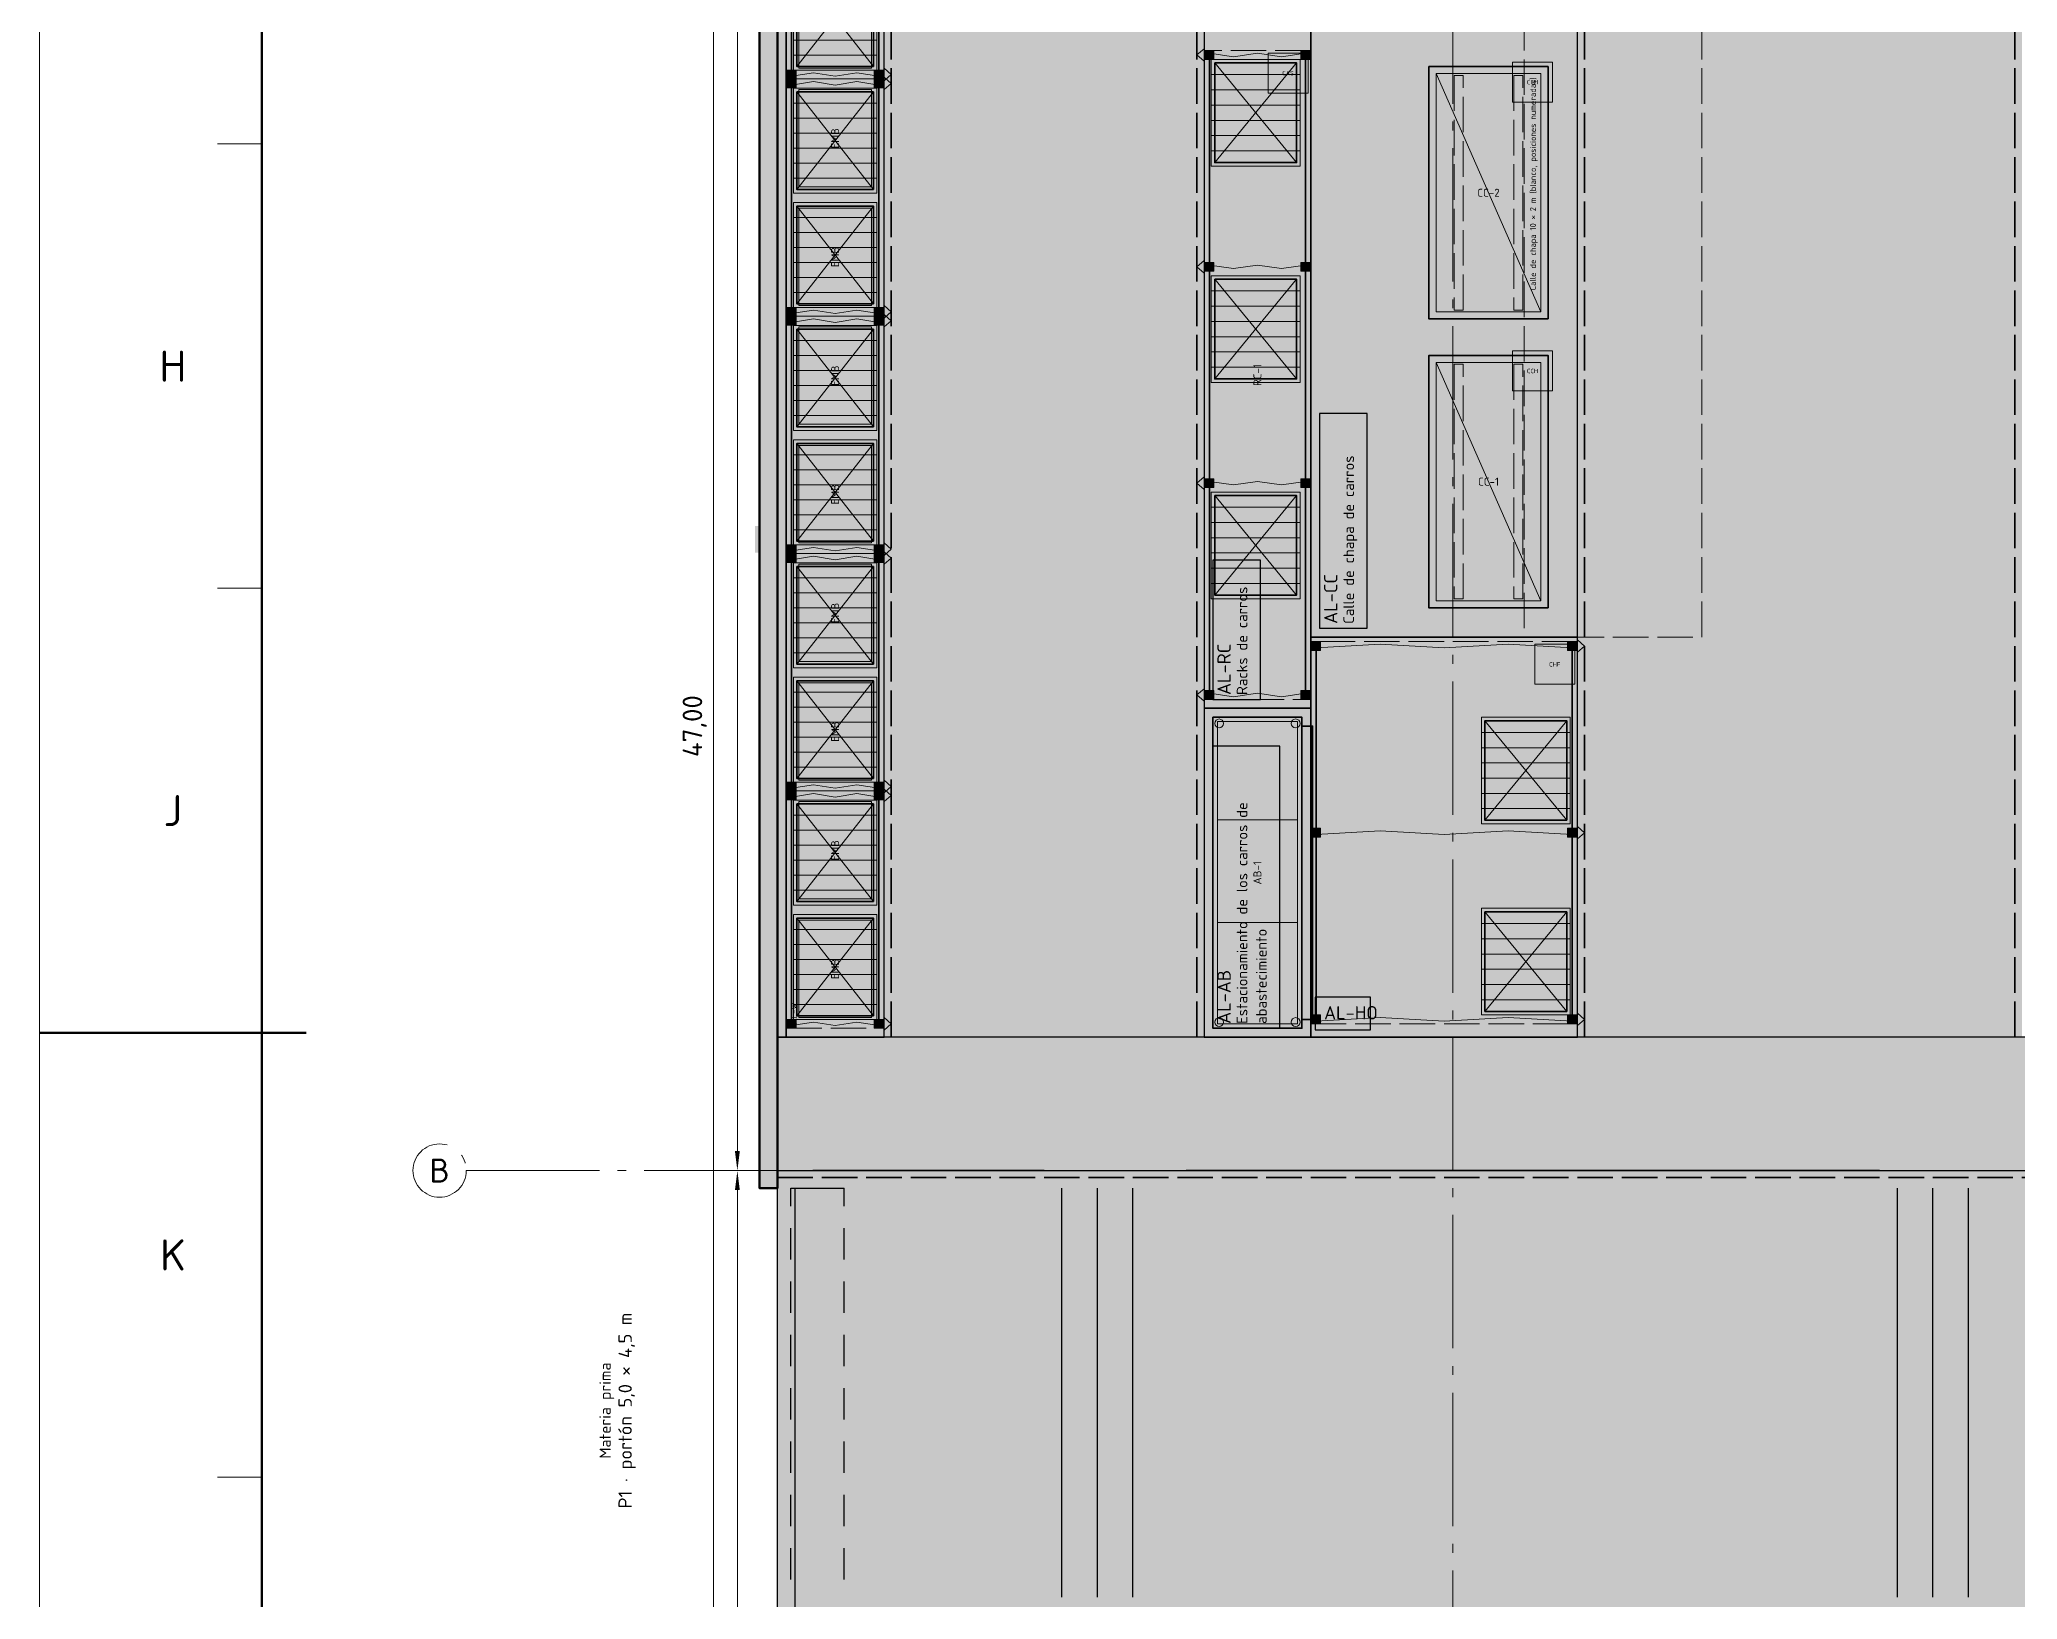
# Model space of a CAD drawing. Header units: millimetres. Extents: x 0 to 1189, y 0 to 841.
# Drawn here: x 0 to 222.5, y 356.8 to 532.2 of the extents above; entities that cross this region are included whole.
import ezdxf
from ezdxf.enums import TextEntityAlignment as Align

# ---------------------------------------------------------------- set-up
doc = ezdxf.new("R2010")
doc.units = ezdxf.units.MM
doc.linetypes.add('IRAM-E-TRAZOS', pattern=[5, 4, -1])
doc.linetypes.add('IRAM-F-TRAZO-PUNTO', pattern=[20, 15, -2, 1, -2])
for name, color, linetype, lineweight in [('06-TEXTO', 7, 'CONTINUOUS', 25), ('07-RECUADRO', 7, 'CONTINUOUS', 70), ('08-FINA', 5, 'CONTINUOUS', 18), ('A-ABERTURA', 7, 'CONTINUOUS', 25), ('A-COLUMNA', 7, 'CONTINUOUS', 50), ('A-COTA', 7, 'CONTINUOUS', 18), ('A-EJE', 1, 'IRAM-F-TRAZO-PUNTO', 18), ('A-EQUIPO-FINO', 8, 'CONTINUOUS', 13), ('A-EQUIPO-OCULTO', 8, 'IRAM-E-TRAZOS', 13), ('A-EQUIPO-RELLENO', 9, 'CONTINUOUS', 13), ('A-MURO', 7, 'CONTINUOUS', 50), ('A-RELLENO', 9, 'CONTINUOUS', 13), ('A-SECTOR', 1, 'CONTINUOUS', 25), ('A-SECTOR-TXT', 1, 'CONTINUOUS', 25), ('A-SEGURIDAD', 1, 'IRAM-E-TRAZOS', 18), ('A-TEXTO', 7, 'CONTINUOUS', 18)]:
    doc.layers.add(name, color=color, linetype=linetype, lineweight=lineweight)
for name, color, linetype, lineweight, true_color in [('A-DEFENSA', 2, 'CONTINUOUS', 35, 0xe6b400), ('A-EQUIPO', 30, 'CONTINUOUS', 35, 0xe67800), ('A-PASILLO', 2, 'IRAM-E-TRAZOS', 35, 0xd7a500), ('A-SENDA', 2, 'CONTINUOUS', 25, 0xd7a500)]:
    doc.layers.add(name, color=color, linetype=linetype, lineweight=lineweight, true_color=true_color)
doc.styles.add('ISO3098', font='isocpeur.ttf')
doc.dimstyles.new('FLAMA-IRAM', dxfattribs={"dimtxt": 3.5, "dimasz": 3.5, "dimexe": 2, "dimexo": 1.5, "dimgap": 1, "dimtad": 1, "dimdec": 1, "dimtxsty": 'ISO3098', "dimblk": 'IRAM_FLECHA', "dimblk1": 'IRAM_FLECHA', "dimblk2": 'IRAM_FLECHA', "dimcen": 2.5, "dimclrd": 3, "dimclre": 3, "dimclrt": 3, "dimazin": 3, "dimtfac": 1, "dimtmove": 0, "dimatfit": 3, "dimlwd": 18, "dimlwe": 18})

# ---------------------------------------------------------------- blocks, each defined once
blk = doc.blocks.new('IRAM_FLECHA')
blk.add_solid([(0, 0), (-1, 0.125), (-1, -0.125)])

msp = doc.modelspace()

# ---------------------------------------------------------------- hatches: boundary and pattern name
at = {"layer": 'A-ABERTURA', "true_color": 0x3c3c3c}
h = msp.add_hatch(color=7, dxfattribs=at)
h.dxf.hatch_style = 1
h.paths.add_polyline_path([(85, 403), (85, 405.5), (81, 405.5), (81, 403)])
at = {"layer": 'A-COLUMNA', "true_color": 0x000000}
h = msp.add_hatch(color=7, dxfattribs=at)
h.dxf.hatch_style = 1
h.paths.add_polyline_path([(80.5, 474.5), (83.5, 474.5), (83.5, 477.5), (80.5, 477.5)])
h = msp.add_hatch(color=7, dxfattribs=at)
h.dxf.hatch_style = 1
h.paths.add_polyline_path([(81, 403), (85, 403), (85, 407), (81, 407)])
h = msp.add_hatch(color=7, dxfattribs=at)
h.dxf.hatch_style = 1
h.paths.add_polyline_path([(157, 403), (161, 403), (161, 407), (157, 407)])
at = {"layer": 'A-EQUIPO-RELLENO', "true_color": 0xeedec0}
h = msp.add_hatch(color=7, dxfattribs=at)
h.dxf.hatch_style = 1
h.paths.add_polyline_path([(94.2, 528.8), (94.2, 540.6), (84.8, 540.6), (84.8, 528.8)])
at = {"layer": 'A-EQUIPO-RELLENO', "true_color": 0x969ba0}
h = msp.add_hatch(color=7, dxfattribs=at)
h.dxf.hatch_style = 1
h.paths.add_polyline_path([(131.1, 531), (131.1, 530), (132.1, 530), (132.1, 531)])
at = {"layer": 'A-EQUIPO-RELLENO', "true_color": 0xeedec0}
h = msp.add_hatch(color=7, dxfattribs=at)
h.dxf.hatch_style = 1
h.paths.add_polyline_path([(131.8, 530), (131.8, 518), (141.8, 518), (141.8, 530)])
at = {"layer": 'A-EQUIPO-RELLENO', "true_color": 0x969ba0}
h = msp.add_hatch(color=7, dxfattribs=at)
h.dxf.hatch_style = 1
h.paths.add_polyline_path([(141.9, 531), (141.9, 530), (142.9, 530), (142.9, 531)])
h = msp.add_hatch(color=7, dxfattribs=at)
h.dxf.hatch_style = 1
h.paths.add_polyline_path([(85.1, 527.8), (85.1, 528.8), (84.1, 528.8), (84.1, 527.8)])
h = msp.add_hatch(color=7, dxfattribs=at)
h.dxf.hatch_style = 1
h.paths.add_polyline_path([(85.1, 526.8), (85.1, 527.8), (84.1, 527.8), (84.1, 526.8)])
h = msp.add_hatch(color=7, dxfattribs=at)
h.dxf.hatch_style = 1
h.paths.add_polyline_path([(94.9, 527.8), (94.9, 528.8), (93.9, 528.8), (93.9, 527.8)])
h = msp.add_hatch(color=7, dxfattribs=at)
h.dxf.hatch_style = 1
h.paths.add_polyline_path([(94.9, 526.8), (94.9, 527.8), (93.9, 527.8), (93.9, 526.8)])
at = {"layer": 'A-EQUIPO-RELLENO', "true_color": 0xe8ecf2}
h = msp.add_hatch(color=7, dxfattribs=at)
h.dxf.hatch_style = 1
h.paths.add_polyline_path([(169.7, 500.8), (169.7, 529.2), (156.3, 529.2), (156.3, 500.8)])
at = {"layer": 'A-EQUIPO-RELLENO', "true_color": 0xeedec0}
h = msp.add_hatch(color=7, dxfattribs=at)
h.dxf.hatch_style = 1
h.paths.add_polyline_path([(94.2, 514.95), (94.2, 526.75), (84.8, 526.75), (84.8, 514.95)])
h = msp.add_hatch(color=7, dxfattribs=at)
h.dxf.hatch_style = 1
h.paths.add_polyline_path([(94.2, 502.1), (94.2, 513.9), (84.8, 513.9), (84.8, 502.1)])
at = {"layer": 'A-EQUIPO-RELLENO', "true_color": 0x969ba0}
h = msp.add_hatch(color=7, dxfattribs=at)
h.dxf.hatch_style = 1
h.paths.add_polyline_path([(131.1, 507.167), (131.1, 506.167), (132.1, 506.167), (132.1, 507.167)])
at = {"layer": 'A-EQUIPO-RELLENO', "true_color": 0xeedec0}
h = msp.add_hatch(color=7, dxfattribs=at)
h.dxf.hatch_style = 1
h.paths.add_polyline_path([(131.8, 505.667), (131.8, 493.667), (141.8, 493.667), (141.8, 505.667)])
at = {"layer": 'A-EQUIPO-RELLENO', "true_color": 0x969ba0}
h = msp.add_hatch(color=7, dxfattribs=at)
h.dxf.hatch_style = 1
h.paths.add_polyline_path([(141.9, 507.167), (141.9, 506.167), (142.9, 506.167), (142.9, 507.167)])
h = msp.add_hatch(color=7, dxfattribs=at)
h.dxf.hatch_style = 1
h.paths.add_polyline_path([(85.1, 501.1), (85.1, 502.1), (84.1, 502.1), (84.1, 501.1)])
h = msp.add_hatch(color=7, dxfattribs=at)
h.dxf.hatch_style = 1
h.paths.add_polyline_path([(85.1, 500.1), (85.1, 501.1), (84.1, 501.1), (84.1, 500.1)])
h = msp.add_hatch(color=7, dxfattribs=at)
h.dxf.hatch_style = 1
h.paths.add_polyline_path([(94.9, 501.1), (94.9, 502.1), (93.9, 502.1), (93.9, 501.1)])
h = msp.add_hatch(color=7, dxfattribs=at)
h.dxf.hatch_style = 1
h.paths.add_polyline_path([(94.9, 500.1), (94.9, 501.1), (93.9, 501.1), (93.9, 500.1)])
at = {"layer": 'A-EQUIPO-RELLENO', "true_color": 0xeedec0}
h = msp.add_hatch(color=7, dxfattribs=at)
h.dxf.hatch_style = 1
h.paths.add_polyline_path([(94.2, 488.25), (94.2, 500.05), (84.8, 500.05), (84.8, 488.25)])
at = {"layer": 'A-EQUIPO-RELLENO', "true_color": 0xe8ecf2}
h = msp.add_hatch(color=7, dxfattribs=at)
h.dxf.hatch_style = 1
h.paths.add_polyline_path([(169.7, 468.3), (169.7, 496.7), (156.3, 496.7), (156.3, 468.3)])
at = {"layer": 'A-EQUIPO-RELLENO', "true_color": 0xeedec0}
h = msp.add_hatch(color=7, dxfattribs=at)
h.dxf.hatch_style = 1
h.paths.add_polyline_path([(94.2, 475.4), (94.2, 487.2), (84.8, 487.2), (84.8, 475.4)])
at = {"layer": 'A-EQUIPO-RELLENO', "true_color": 0x969ba0}
h = msp.add_hatch(color=7, dxfattribs=at)
h.dxf.hatch_style = 1
h.paths.add_polyline_path([(131.1, 482.833), (131.1, 481.833), (132.1, 481.833), (132.1, 482.833)])
h = msp.add_hatch(color=7, dxfattribs=at)
h.dxf.hatch_style = 1
h.paths.add_polyline_path([(141.9, 482.833), (141.9, 481.833), (142.9, 481.833), (142.9, 482.833)])
at = {"layer": 'A-EQUIPO-RELLENO', "true_color": 0xeedec0}
h = msp.add_hatch(color=7, dxfattribs=at)
h.dxf.hatch_style = 1
h.paths.add_polyline_path([(131.8, 481.333), (131.8, 469.333), (141.8, 469.333), (141.8, 481.333)])
at = {"layer": 'A-EQUIPO-RELLENO', "true_color": 0x969ba0}
h = msp.add_hatch(color=7, dxfattribs=at)
h.dxf.hatch_style = 1
h.paths.add_polyline_path([(85.1, 474.4), (85.1, 475.4), (84.1, 475.4), (84.1, 474.4)])
h = msp.add_hatch(color=7, dxfattribs=at)
h.dxf.hatch_style = 1
h.paths.add_polyline_path([(85.1, 473.4), (85.1, 474.4), (84.1, 474.4), (84.1, 473.4)])
h = msp.add_hatch(color=7, dxfattribs=at)
h.dxf.hatch_style = 1
h.paths.add_polyline_path([(94.9, 474.4), (94.9, 475.4), (93.9, 475.4), (93.9, 474.4)])
h = msp.add_hatch(color=7, dxfattribs=at)
h.dxf.hatch_style = 1
h.paths.add_polyline_path([(94.9, 473.4), (94.9, 474.4), (93.9, 474.4), (93.9, 473.4)])
at = {"layer": 'A-EQUIPO-RELLENO', "true_color": 0xeedec0}
h = msp.add_hatch(color=7, dxfattribs=at)
h.dxf.hatch_style = 1
h.paths.add_polyline_path([(94.2, 461.55), (94.2, 473.35), (84.8, 473.35), (84.8, 461.55)])
at = {"layer": 'A-EQUIPO-RELLENO', "true_color": 0x969ba0}
h = msp.add_hatch(color=7, dxfattribs=at)
h.dxf.hatch_style = 1
h.paths.add_polyline_path([(144.1, 463.5), (144.1, 464.5), (143.1, 464.5), (143.1, 463.5)])
h = msp.add_hatch(color=7, dxfattribs=at)
h.dxf.hatch_style = 1
h.paths.add_polyline_path([(172.9, 463.5), (172.9, 464.5), (171.9, 464.5), (171.9, 463.5)])
at = {"layer": 'A-EQUIPO-RELLENO', "true_color": 0xeedec0}
h = msp.add_hatch(color=7, dxfattribs=at)
h.dxf.hatch_style = 1
h.paths.add_polyline_path([(94.2, 448.7), (94.2, 460.5), (84.8, 460.5), (84.8, 448.7)])
at = {"layer": 'A-EQUIPO-RELLENO', "true_color": 0x969ba0}
h = msp.add_hatch(color=7, dxfattribs=at)
h.dxf.hatch_style = 1
h.paths.add_polyline_path([(131.1, 459), (131.1, 458), (132.1, 458), (132.1, 459)])
h = msp.add_hatch(color=7, dxfattribs=at)
h.dxf.hatch_style = 1
h.paths.add_polyline_path([(141.9, 459), (141.9, 458), (142.9, 458), (142.9, 459)])
at = {"layer": 'A-EQUIPO-RELLENO', "true_color": 0xeeeeee}
h = msp.add_hatch(color=7, dxfattribs=at)
h.dxf.hatch_style = 1
h.paths.add_polyline_path([(132, 456), (132, 421), (142, 421), (142, 456)])
at = {"layer": 'A-EQUIPO-RELLENO', "true_color": 0xeedec0}
h = msp.add_hatch(color=7, dxfattribs=at)
h.dxf.hatch_style = 1
h.paths.add_polyline_path([(172.2, 444), (172.2, 456), (162.2, 456), (162.2, 444)])
at = {"layer": 'A-EQUIPO-RELLENO', "true_color": 0x969ba0}
h = msp.add_hatch(color=7, dxfattribs=at)
h.dxf.hatch_style = 1
h.paths.add_polyline_path([(85.1, 447.7), (85.1, 448.7), (84.1, 448.7), (84.1, 447.7)])
h = msp.add_hatch(color=7, dxfattribs=at)
h.dxf.hatch_style = 1
h.paths.add_polyline_path([(85.1, 446.7), (85.1, 447.7), (84.1, 447.7), (84.1, 446.7)])
h = msp.add_hatch(color=7, dxfattribs=at)
h.dxf.hatch_style = 1
h.paths.add_polyline_path([(94.9, 447.7), (94.9, 448.7), (93.9, 448.7), (93.9, 447.7)])
h = msp.add_hatch(color=7, dxfattribs=at)
h.dxf.hatch_style = 1
h.paths.add_polyline_path([(94.9, 446.7), (94.9, 447.7), (93.9, 447.7), (93.9, 446.7)])
at = {"layer": 'A-EQUIPO-RELLENO', "true_color": 0xeedec0}
h = msp.add_hatch(color=7, dxfattribs=at)
h.dxf.hatch_style = 1
h.paths.add_polyline_path([(94.2, 434.85), (94.2, 446.65), (84.8, 446.65), (84.8, 434.85)])
at = {"layer": 'A-EQUIPO-RELLENO', "true_color": 0x969ba0}
h = msp.add_hatch(color=7, dxfattribs=at)
h.dxf.hatch_style = 1
h.paths.add_polyline_path([(144.1, 442.5), (144.1, 443.5), (143.1, 443.5), (143.1, 442.5)])
h = msp.add_hatch(color=7, dxfattribs=at)
h.dxf.hatch_style = 1
h.paths.add_polyline_path([(172.9, 442.5), (172.9, 443.5), (171.9, 443.5), (171.9, 442.5)])
at = {"layer": 'A-EQUIPO-RELLENO', "true_color": 0xeedec0}
h = msp.add_hatch(color=7, dxfattribs=at)
h.dxf.hatch_style = 1
h.paths.add_polyline_path([(172.2, 422.5), (172.2, 434.5), (162.2, 434.5), (162.2, 422.5)])
h = msp.add_hatch(color=7, dxfattribs=at)
h.dxf.hatch_style = 1
h.paths.add_polyline_path([(94.2, 422), (94.2, 433.8), (84.8, 433.8), (84.8, 422)])
at = {"layer": 'A-EQUIPO-RELLENO', "true_color": 0x969ba0}
h = msp.add_hatch(color=7, dxfattribs=at)
h.dxf.hatch_style = 1
h.paths.add_polyline_path([(85.1, 421), (85.1, 422), (84.1, 422), (84.1, 421)])
h = msp.add_hatch(color=7, dxfattribs=at)
h.dxf.hatch_style = 1
h.paths.add_polyline_path([(94.9, 421), (94.9, 422), (93.9, 422), (93.9, 421)])
h = msp.add_hatch(color=7, dxfattribs=at)
h.dxf.hatch_style = 1
h.paths.add_polyline_path([(144.1, 421.5), (144.1, 422.5), (143.1, 422.5), (143.1, 421.5)])
h = msp.add_hatch(color=7, dxfattribs=at)
h.dxf.hatch_style = 1
h.paths.add_polyline_path([(172.9, 421.5), (172.9, 422.5), (171.9, 422.5), (171.9, 421.5)])
at = {"layer": 'A-MURO', "true_color": 0x464646}
h = msp.add_hatch(color=7, dxfattribs=at)
h.dxf.hatch_style = 1
h.paths.add_polyline_path([(113, 692), (113, 690), (83, 690), (83, 403), (81, 403), (81, 692)])
at = {"layer": 'A-RELLENO', "true_color": 0xcde1f5}
h = msp.add_hatch(color=7, dxfattribs=at)
h.dxf.hatch_style = 1
h.paths.add_polyline_path([(83, 420), (84, 420), (84, 690), (83, 690)])
h = msp.add_hatch(color=7, dxfattribs=at)
h.dxf.hatch_style = 1
h.paths.add_polyline_path([(84, 420), (95, 420), (95, 690), (84, 690)])
at = {"layer": 'A-RELLENO', "true_color": 0xe2e2e2}
h = msp.add_hatch(color=7, dxfattribs=at)
h.dxf.hatch_style = 1
h.paths.add_polyline_path([(95, 420), (131, 420), (131, 690), (95, 690)])
h = msp.add_hatch(color=7, dxfattribs=at)
h.dxf.hatch_style = 1
h.paths.add_polyline_path([(173, 420), (223, 420), (223, 690), (173, 690)])
at = {"layer": 'A-RELLENO', "true_color": 0xcde1f5}
h = msp.add_hatch(color=7, dxfattribs=at)
h.dxf.hatch_style = 1
h.paths.add_polyline_path([(131, 457), (143, 457), (143, 581.5), (131, 581.5)])
h = msp.add_hatch(color=7, dxfattribs=at)
h.dxf.hatch_style = 1
h.paths.add_polyline_path([(143, 465), (173, 465), (173, 563), (143, 563)])
at = {"layer": 'A-RELLENO', "true_color": 0xf6b575}
h = msp.add_hatch(color=7, dxfattribs=at)
h.dxf.hatch_style = 1
h.paths.add_polyline_path([(85.4, 529), (93.6, 529), (93.6, 539.95), (85.4, 539.95)])
at = {"layer": 'A-RELLENO', "true_color": 0x91c5c1}
h = msp.add_hatch(color=7, dxfattribs=at)
h.dxf.hatch_style = 1
h.paths.add_polyline_path([(138.2, 526.2), (142.7, 526.2), (142.7, 530.7), (138.2, 530.7)])
at = {"layer": 'A-RELLENO', "true_color": 0xc7bfbc}
h = msp.add_hatch(color=7, dxfattribs=at)
h.dxf.hatch_style = 1
h.paths.add_polyline_path([(165.7, 525.2), (170.2, 525.2), (170.2, 529.7), (165.7, 529.7)])
at = {"layer": 'A-RELLENO', "true_color": 0xf6b575}
h = msp.add_hatch(color=7, dxfattribs=at)
h.dxf.hatch_style = 1
h.paths.add_polyline_path([(85.4, 515.65), (93.6, 515.65), (93.6, 526.6), (85.4, 526.6)])
h = msp.add_hatch(color=7, dxfattribs=at)
h.dxf.hatch_style = 1
h.paths.add_polyline_path([(85.4, 502.3), (93.6, 502.3), (93.6, 513.25), (85.4, 513.25)])
h = msp.add_hatch(color=7, dxfattribs=at)
h.dxf.hatch_style = 1
h.paths.add_polyline_path([(85.4, 488.95), (93.6, 488.95), (93.6, 499.9), (85.4, 499.9)])
at = {"layer": 'A-RELLENO', "true_color": 0xc7bfbc}
h = msp.add_hatch(color=7, dxfattribs=at)
h.dxf.hatch_style = 1
h.paths.add_polyline_path([(165.7, 492.7), (170.2, 492.7), (170.2, 497.2), (165.7, 497.2)])
at = {"layer": 'A-RELLENO', "true_color": 0xf6b575}
h = msp.add_hatch(color=7, dxfattribs=at)
h.dxf.hatch_style = 1
h.paths.add_polyline_path([(85.4, 475.6), (93.6, 475.6), (93.6, 486.55), (85.4, 486.55)])
h = msp.add_hatch(color=7, dxfattribs=at)
h.dxf.hatch_style = 1
h.paths.add_polyline_path([(85.4, 462.25), (93.6, 462.25), (93.6, 473.2), (85.4, 473.2)])
at = {"layer": 'A-RELLENO', "true_color": 0xcde1f5}
h = msp.add_hatch(color=7, dxfattribs=at)
h.dxf.hatch_style = 1
h.paths.add_polyline_path([(143, 420), (173, 420), (173, 465), (143, 465)])
at = {"layer": 'A-RELLENO', "true_color": 0xaf907f}
h = msp.add_hatch(color=7, dxfattribs=at)
h.dxf.hatch_style = 1
h.paths.add_polyline_path([(168.2, 459.7), (172.7, 459.7), (172.7, 464.2), (168.2, 464.2)])
at = {"layer": 'A-RELLENO', "true_color": 0xf6b575}
h = msp.add_hatch(color=7, dxfattribs=at)
h.dxf.hatch_style = 1
h.paths.add_polyline_path([(85.4, 448.9), (93.6, 448.9), (93.6, 459.85), (85.4, 459.85)])
at = {"layer": 'A-RELLENO', "true_color": 0xcde1f5}
h = msp.add_hatch(color=7, dxfattribs=at)
h.dxf.hatch_style = 1
h.paths.add_polyline_path([(131, 420), (143, 420), (143, 457), (131, 457)])
at = {"layer": 'A-RELLENO', "true_color": 0xf6b575}
h = msp.add_hatch(color=7, dxfattribs=at)
h.dxf.hatch_style = 1
h.paths.add_polyline_path([(85.4, 435.55), (93.6, 435.55), (93.6, 446.5), (85.4, 446.5)])
h = msp.add_hatch(color=7, dxfattribs=at)
h.dxf.hatch_style = 1
h.paths.add_polyline_path([(85.4, 422.2), (93.6, 422.2), (93.6, 433.15), (85.4, 433.15)])
at = {"layer": 'A-RELLENO', "true_color": 0xfff4b4}
h = msp.add_hatch(color=7, dxfattribs=at)
h.dxf.hatch_style = 1
h.paths.add_polyline_path([(83, 405), (843, 405), (843, 420), (83, 420)])
at = {"layer": 'A-RELLENO', "true_color": 0xe2e2e2}
h = msp.add_hatch(color=7, dxfattribs=at)
h.dxf.hatch_style = 1
h.paths.add_polyline_path([(83, 355), (843, 355), (843, 405), (83, 405)])
at = {"layer": 'A-SECTOR-TXT', "true_color": 0xffffff}
h = msp.add_hatch(color=7, dxfattribs=at)
h.dxf.hatch_style = 1
h.paths.add_polyline_path([(149.35, 466), (149.35, 490.18), (144, 490.18), (144, 466)])
h = msp.add_hatch(color=7, dxfattribs=at)
h.dxf.hatch_style = 1
h.paths.add_polyline_path([(137.35, 458), (137.35, 473.675), (132, 473.675), (132, 458)])
h = msp.add_hatch(color=7, dxfattribs=at)
h.dxf.hatch_style = 1
h.paths.add_polyline_path([(139.525, 421), (139.525, 452.74), (132, 452.74), (132, 421)])
h = msp.add_hatch(color=7, dxfattribs=at)
h.dxf.hatch_style = 1
h.paths.add_polyline_path([(143.5, 420.825), (149.725, 420.825), (149.725, 424.5), (143.5, 424.5)])

# ---------------------------------------------------------------- linework, layer by layer
at = {"layer": '07-RECUADRO'}
msp.add_line((0, 420.5), (30, 420.5), dxfattribs=at)
msp.add_lwpolyline([(25, 10), (1179, 10), (1179, 831), (25, 831)], close=True, dxfattribs=at)
at = {"layer": '08-FINA'}
for p, q in [((25, 520.5), (20, 520.5)), ((25, 470.5), (20, 470.5)), ((25, 370.5), (20, 370.5))]:
    msp.add_line(p, q, dxfattribs=at)
msp.add_lwpolyline([(0, 0), (1189, 0), (1189, 841), (0, 841)], close=True, dxfattribs=at)
at = {"layer": 'A-ABERTURA'}
for p, q in [((83, 353), (83, 403)), ((84.5, 401), (84.5, 403)), ((84.5, 403), (90.5, 403)), ((85, 353), (85, 403)), ((90.5, 401), (90.5, 403)), ((84.5, 395), (84.5, 398.5)), ((90.5, 395), (90.5, 398.5)), ((84.5, 389), (84.5, 392.5)), ((90.5, 389), (90.5, 392.5)), ((84.5, 383), (84.5, 386.5)), ((90.5, 383), (90.5, 386.5)), ((84.5, 377), (84.5, 380.5)), ((90.5, 377), (90.5, 380.5)), ((84.5, 371), (84.5, 374.5)), ((90.5, 371), (90.5, 374.5)), ((84.5, 365), (84.5, 368.5)), ((90.5, 365), (90.5, 368.5)), ((84.5, 359), (84.5, 362.5)), ((90.5, 359), (90.5, 362.5))]:
    msp.add_line(p, q, dxfattribs=at)
at = {"layer": 'A-DEFENSA'}
for p, q in [((87, 405), (113, 405)), ((129, 405), (207, 405))]:
    msp.add_line(p, q, dxfattribs=at)
at = {"layer": 'A-EJE'}
for p, q in [((83, 185), (83, 696)), ((159, 185), (159, 696)), ((48, 405), (878, 405))]:
    msp.add_line(p, q, dxfattribs=at)
msp.add_circle((45, 405), 3, dxfattribs=at)
at = {"layer": 'A-EQUIPO'}
for p, q in [((84.6, 527.8), (84.6, 554.5)), ((94.4, 527.8), (94.4, 554.5)), ((131.6, 531), (131.6, 458)), ((142.4, 531), (142.4, 458)), ((84.6, 501.1), (84.6, 527.8)), ((94.4, 501.1), (94.4, 527.8)), ((84.6, 474.4), (84.6, 501.1)), ((94.4, 474.4), (94.4, 501.1)), ((84.6, 447.7), (84.6, 474.4)), ((94.4, 447.7), (94.4, 474.4)), ((143.6, 421.5), (143.6, 464.5)), ((172.4, 421.5), (172.4, 464.5)), ((84.6, 421), (84.6, 447.7)), ((94.4, 421), (94.4, 447.7))]:
    msp.add_line(p, q, dxfattribs=at)
for points in [[(93.8, 529.2), (93.8, 540.2), (85.2, 540.2), (85.2, 529.2)], [(132.2, 529.6), (132.2, 518.4), (141.4, 518.4), (141.4, 529.6)], [(169.7, 500.8), (169.7, 529.2), (156.3, 529.2), (156.3, 500.8)], [(93.8, 515.35), (93.8, 526.35), (85.2, 526.35), (85.2, 515.35)], [(93.8, 502.5), (93.8, 513.5), (85.2, 513.5), (85.2, 502.5)], [(132.2, 505.267), (132.2, 494.067), (141.4, 494.067), (141.4, 505.267)], [(93.8, 488.65), (93.8, 499.65), (85.2, 499.65), (85.2, 488.65)], [(169.7, 468.3), (169.7, 496.7), (156.3, 496.7), (156.3, 468.3)], [(93.8, 475.8), (93.8, 486.8), (85.2, 486.8), (85.2, 475.8)], [(132.2, 480.933), (132.2, 469.733), (141.4, 469.733), (141.4, 480.933)], [(93.8, 461.95), (93.8, 472.95), (85.2, 472.95), (85.2, 461.95)], [(93.8, 449.1), (93.8, 460.1), (85.2, 460.1), (85.2, 449.1)], [(132, 456), (132, 421), (142, 421), (142, 456)], [(171.8, 444.4), (171.8, 455.6), (162.6, 455.6), (162.6, 444.4)], [(93.8, 435.25), (93.8, 446.25), (85.2, 446.25), (85.2, 435.25)], [(171.8, 422.9), (171.8, 434.1), (162.6, 434.1), (162.6, 422.9)], [(93.8, 422.4), (93.8, 433.4), (85.2, 433.4), (85.2, 422.4)]]:
    msp.add_lwpolyline(points, close=True, dxfattribs=at)
msp.add_lwpolyline([(142, 455), (143.2, 455), (143.2, 422), (142, 422)], dxfattribs=at)
at = {"layer": 'A-EQUIPO-FINO'}
for p, q in [((93.8, 529.2), (85.2, 540.2)), ((85.2, 529.2), (93.8, 540.2)), ((94.2, 532.171), (84.8, 532.171)), ((94.2, 530.486), (84.8, 530.486)), ((132.2, 529.6), (141.4, 518.4)), ((141.4, 529.6), (132.2, 518.4)), ((131.8, 528.286), (141.8, 528.286)), ((168.9, 501.6), (157.1, 528.4)), ((93.8, 515.35), (85.2, 526.35)), ((85.2, 515.35), (93.8, 526.35)), ((131.8, 526.571), (141.8, 526.571)), ((94.2, 525.064), (84.8, 525.064)), ((94.2, 523.379), (84.8, 523.379)), ((131.8, 524.857), (141.8, 524.857)), ((131.8, 523.143), (141.8, 523.143)), ((94.2, 521.693), (84.8, 521.693)), ((131.8, 521.429), (141.8, 521.429)), ((94.2, 520.007), (84.8, 520.007)), ((131.8, 519.714), (141.8, 519.714)), ((94.2, 518.321), (84.8, 518.321)), ((94.2, 516.636), (84.8, 516.636)), ((94.2, 512.214), (84.8, 512.214)), ((93.8, 502.5), (85.2, 513.5)), ((85.2, 502.5), (93.8, 513.5)), ((94.2, 510.529), (84.8, 510.529)), ((94.2, 508.843), (84.8, 508.843)), ((94.2, 507.157), (84.8, 507.157)), ((94.2, 505.471), (84.8, 505.471)), ((132.2, 505.267), (141.4, 494.067)), ((141.4, 505.267), (132.2, 494.067)), ((94.2, 503.786), (84.8, 503.786)), ((131.8, 503.952), (141.8, 503.952)), ((131.8, 502.238), (141.8, 502.238)), ((93.8, 488.65), (85.2, 499.65)), ((85.2, 488.65), (93.8, 499.65)), ((131.8, 500.524), (141.8, 500.524)), ((131.8, 498.81), (141.8, 498.81)), ((94.2, 498.364), (84.8, 498.364)), ((94.2, 496.679), (84.8, 496.679)), ((131.8, 497.095), (141.8, 497.095)), ((94.2, 494.993), (84.8, 494.993)), ((131.8, 495.381), (141.8, 495.381)), ((168.9, 469.1), (157.1, 495.9)), ((94.2, 493.307), (84.8, 493.307)), ((94.2, 491.621), (84.8, 491.621)), ((94.2, 489.936), (84.8, 489.936)), ((94.2, 485.514), (84.8, 485.514)), ((93.8, 475.8), (85.2, 486.8)), ((85.2, 475.8), (93.8, 486.8)), ((94.2, 483.829), (84.8, 483.829)), ((94.2, 482.143), (84.8, 482.143)), ((132.2, 480.933), (141.4, 469.733)), ((141.4, 480.933), (132.2, 469.733)), ((94.2, 480.457), (84.8, 480.457)), ((94.2, 478.771), (84.8, 478.771)), ((131.8, 479.619), (141.8, 479.619)), ((94.2, 477.086), (84.8, 477.086)), ((131.8, 477.905), (141.8, 477.905)), ((131.8, 476.19), (141.8, 476.19)), ((131.8, 474.476), (141.8, 474.476)), ((93.8, 461.95), (85.2, 472.95)), ((85.2, 461.95), (93.8, 472.95)), ((131.8, 472.762), (141.8, 472.762)), ((94.2, 471.664), (84.8, 471.664)), ((94.2, 469.979), (84.8, 469.979)), ((131.8, 471.048), (141.8, 471.048)), ((94.2, 468.293), (84.8, 468.293)), ((94.2, 466.607), (84.8, 466.607)), ((94.2, 464.921), (84.8, 464.921)), ((94.2, 463.236), (84.8, 463.236)), ((94.2, 458.814), (84.8, 458.814)), ((93.8, 449.1), (85.2, 460.1)), ((85.2, 449.1), (93.8, 460.1)), ((94.2, 457.129), (84.8, 457.129)), ((94.2, 455.443), (84.8, 455.443)), ((172.2, 454.286), (162.2, 454.286)), ((171.8, 444.4), (162.6, 455.6)), ((162.6, 444.4), (171.8, 455.6)), ((94.2, 453.757), (84.8, 453.757)), ((94.2, 452.071), (84.8, 452.071)), ((172.2, 452.571), (162.2, 452.571)), ((94.2, 450.386), (84.8, 450.386)), ((172.2, 450.857), (162.2, 450.857)), ((172.2, 449.143), (162.2, 449.143)), ((172.2, 447.429), (162.2, 447.429)), ((93.8, 435.25), (85.2, 446.25)), ((85.2, 435.25), (93.8, 446.25)), ((172.2, 445.714), (162.2, 445.714)), ((94.2, 444.964), (84.8, 444.964)), ((94.2, 443.279), (84.8, 443.279)), ((132.5, 444.45), (141.5, 444.45)), ((94.2, 441.593), (84.8, 441.593)), ((94.2, 439.907), (84.8, 439.907)), ((94.2, 438.221), (84.8, 438.221)), ((94.2, 436.536), (84.8, 436.536)), ((171.8, 422.9), (162.6, 434.1)), ((162.6, 422.9), (171.8, 434.1)), ((94.2, 432.114), (84.8, 432.114)), ((93.8, 422.4), (85.2, 433.4)), ((85.2, 422.4), (93.8, 433.4)), ((132.5, 432.9), (141.5, 432.9)), ((172.2, 432.786), (162.2, 432.786)), ((94.2, 430.429), (84.8, 430.429)), ((172.2, 431.071), (162.2, 431.071)), ((94.2, 428.743), (84.8, 428.743)), ((172.2, 429.357), (162.2, 429.357)), ((172.2, 427.643), (162.2, 427.643)), ((94.2, 427.057), (84.8, 427.057)), ((94.2, 425.371), (84.8, 425.371)), ((172.2, 425.929), (162.2, 425.929)), ((94.2, 423.686), (84.8, 423.686)), ((172.2, 424.214), (162.2, 424.214))]:
    msp.add_line(p, q, dxfattribs=at)
for points in [[(94.2, 528.8), (94.2, 540.6), (84.8, 540.6), (84.8, 528.8)], [(85.4, 529), (93.6, 529), (93.6, 539.95), (85.4, 539.95)], [(131.1, 531), (131.1, 530), (132.1, 530), (132.1, 531)], [(131.8, 530), (131.8, 518), (141.8, 518), (141.8, 530)], [(138.2, 526.2), (142.7, 526.2), (142.7, 530.7), (138.2, 530.7)], [(141.9, 531), (141.9, 530), (142.9, 530), (142.9, 531)], [(165.7, 525.2), (170.2, 525.2), (170.2, 529.7), (165.7, 529.7)], [(85.1, 527.8), (85.1, 528.8), (84.1, 528.8), (84.1, 527.8)], [(85.1, 526.8), (85.1, 527.8), (84.1, 527.8), (84.1, 526.8)], [(94.9, 527.8), (94.9, 528.8), (93.9, 528.8), (93.9, 527.8)], [(94.9, 526.8), (94.9, 527.8), (93.9, 527.8), (93.9, 526.8)], [(168.9, 501.6), (168.9, 528.4), (157.1, 528.4), (157.1, 501.6)], [(94.2, 514.95), (94.2, 526.75), (84.8, 526.75), (84.8, 514.95)], [(85.4, 515.65), (93.6, 515.65), (93.6, 526.6), (85.4, 526.6)], [(94.2, 502.1), (94.2, 513.9), (84.8, 513.9), (84.8, 502.1)], [(85.4, 502.3), (93.6, 502.3), (93.6, 513.25), (85.4, 513.25)], [(131.1, 507.167), (131.1, 506.167), (132.1, 506.167), (132.1, 507.167)], [(131.8, 505.667), (131.8, 493.667), (141.8, 493.667), (141.8, 505.667)], [(141.9, 507.167), (141.9, 506.167), (142.9, 506.167), (142.9, 507.167)], [(85.1, 501.1), (85.1, 502.1), (84.1, 502.1), (84.1, 501.1)], [(85.1, 500.1), (85.1, 501.1), (84.1, 501.1), (84.1, 500.1)], [(94.9, 501.1), (94.9, 502.1), (93.9, 502.1), (93.9, 501.1)], [(94.9, 500.1), (94.9, 501.1), (93.9, 501.1), (93.9, 500.1)], [(94.2, 488.25), (94.2, 500.05), (84.8, 500.05), (84.8, 488.25)], [(85.4, 488.95), (93.6, 488.95), (93.6, 499.9), (85.4, 499.9)], [(165.7, 492.7), (170.2, 492.7), (170.2, 497.2), (165.7, 497.2)], [(168.9, 469.1), (168.9, 495.9), (157.1, 495.9), (157.1, 469.1)], [(94.2, 475.4), (94.2, 487.2), (84.8, 487.2), (84.8, 475.4)], [(85.4, 475.6), (93.6, 475.6), (93.6, 486.55), (85.4, 486.55)], [(131.1, 482.833), (131.1, 481.833), (132.1, 481.833), (132.1, 482.833)], [(141.9, 482.833), (141.9, 481.833), (142.9, 481.833), (142.9, 482.833)], [(131.8, 481.333), (131.8, 469.333), (141.8, 469.333), (141.8, 481.333)], [(85.1, 474.4), (85.1, 475.4), (84.1, 475.4), (84.1, 474.4)], [(85.1, 473.4), (85.1, 474.4), (84.1, 474.4), (84.1, 473.4)], [(94.9, 474.4), (94.9, 475.4), (93.9, 475.4), (93.9, 474.4)], [(94.9, 473.4), (94.9, 474.4), (93.9, 474.4), (93.9, 473.4)], [(94.2, 461.55), (94.2, 473.35), (84.8, 473.35), (84.8, 461.55)], [(85.4, 462.25), (93.6, 462.25), (93.6, 473.2), (85.4, 473.2)], [(144.1, 463.5), (144.1, 464.5), (143.1, 464.5), (143.1, 463.5)], [(168.2, 459.7), (172.7, 459.7), (172.7, 464.2), (168.2, 464.2)], [(172.9, 463.5), (172.9, 464.5), (171.9, 464.5), (171.9, 463.5)], [(94.2, 448.7), (94.2, 460.5), (84.8, 460.5), (84.8, 448.7)], [(85.4, 448.9), (93.6, 448.9), (93.6, 459.85), (85.4, 459.85)], [(131.1, 459), (131.1, 458), (132.1, 458), (132.1, 459)], [(141.9, 459), (141.9, 458), (142.9, 458), (142.9, 459)], [(132.5, 455.5), (132.5, 421.5), (141.5, 421.5), (141.5, 455.5)], [(172.2, 444), (172.2, 456), (162.2, 456), (162.2, 444)], [(85.1, 447.7), (85.1, 448.7), (84.1, 448.7), (84.1, 447.7)], [(85.1, 446.7), (85.1, 447.7), (84.1, 447.7), (84.1, 446.7)], [(94.9, 447.7), (94.9, 448.7), (93.9, 448.7), (93.9, 447.7)], [(94.9, 446.7), (94.9, 447.7), (93.9, 447.7), (93.9, 446.7)], [(94.2, 434.85), (94.2, 446.65), (84.8, 446.65), (84.8, 434.85)], [(85.4, 435.55), (93.6, 435.55), (93.6, 446.5), (85.4, 446.5)], [(144.1, 442.5), (144.1, 443.5), (143.1, 443.5), (143.1, 442.5)], [(172.9, 442.5), (172.9, 443.5), (171.9, 443.5), (171.9, 442.5)], [(172.2, 422.5), (172.2, 434.5), (162.2, 434.5), (162.2, 422.5)], [(94.2, 422), (94.2, 433.8), (84.8, 433.8), (84.8, 422)], [(85.4, 422.2), (93.6, 422.2), (93.6, 433.15), (85.4, 433.15)], [(85.1, 421), (85.1, 422), (84.1, 422), (84.1, 421)], [(94.9, 421), (94.9, 422), (93.9, 422), (93.9, 421)], [(144.1, 421.5), (144.1, 422.5), (143.1, 422.5), (143.1, 421.5)], [(172.9, 421.5), (172.9, 422.5), (171.9, 422.5), (171.9, 421.5)]]:
    msp.add_lwpolyline(points, close=True, dxfattribs=at)
for points in [[(131.6, 530.7), (134.3, 530.3), (137, 530.7), (139.7, 530.3), (142.4, 530.7)], [(94.4, 528.1), (91.95, 528.5), (89.5, 528.1), (87.05, 528.5), (84.6, 528.1)], [(94.4, 527.1), (91.95, 527.5), (89.5, 527.1), (87.05, 527.5), (84.6, 527.1)], [(131.6, 506.867), (134.3, 506.467), (137, 506.867), (139.7, 506.467), (142.4, 506.867)], [(94.4, 501.4), (91.95, 501.8), (89.5, 501.4), (87.05, 501.8), (84.6, 501.4)], [(94.4, 500.4), (91.95, 500.8), (89.5, 500.4), (87.05, 500.8), (84.6, 500.4)], [(131.6, 482.533), (134.3, 482.133), (137, 482.533), (139.7, 482.133), (142.4, 482.533)], [(94.4, 474.7), (91.95, 475.1), (89.5, 474.7), (87.05, 475.1), (84.6, 474.7)], [(94.4, 473.7), (91.95, 474.1), (89.5, 473.7), (87.05, 474.1), (84.6, 473.7)], [(172.4, 463.8), (165.2, 464.2), (158, 463.8), (150.8, 464.2), (143.6, 463.8)], [(131.6, 458.7), (134.3, 458.3), (137, 458.7), (139.7, 458.3), (142.4, 458.7)], [(94.4, 448), (91.95, 448.4), (89.5, 448), (87.05, 448.4), (84.6, 448)], [(94.4, 447), (91.95, 447.4), (89.5, 447), (87.05, 447.4), (84.6, 447)], [(172.4, 442.8), (165.2, 443.2), (158, 442.8), (150.8, 443.2), (143.6, 442.8)], [(94.4, 421.3), (91.95, 421.7), (89.5, 421.3), (87.05, 421.7), (84.6, 421.3)], [(172.4, 421.8), (165.2, 422.2), (158, 421.8), (150.8, 422.2), (143.6, 421.8)]]:
    msp.add_lwpolyline(points, dxfattribs=at)
for centre in [(132.7, 455.3), (141.3, 455.3), (132.7, 421.7), (141.3, 421.7)]:
    msp.add_circle(centre, 0.5, dxfattribs=at)
at = {"layer": 'A-EQUIPO-OCULTO'}
for points in [[(167, 465), (187, 465), (187, 565), (167, 565)], [(95, 527.8), (95, 554.5), (84, 554.5), (84, 527.8)], [(131, 531), (131, 458), (143, 458), (143, 531)], [(95, 501.1), (95, 527.8), (84, 527.8), (84, 501.1)], [(160.15, 501.8), (160.15, 528.2), (159.15, 528.2), (159.15, 501.8)], [(166.85, 501.8), (166.85, 528.2), (165.85, 528.2), (165.85, 501.8)], [(95, 474.4), (95, 501.1), (84, 501.1), (84, 474.4)], [(160.15, 469.3), (160.15, 495.7), (159.15, 495.7), (159.15, 469.3)], [(166.85, 469.3), (166.85, 495.7), (165.85, 495.7), (165.85, 469.3)], [(95, 447.7), (95, 474.4), (84, 474.4), (84, 447.7)], [(173, 421.5), (173, 464.5), (143, 464.5), (143, 421.5)], [(95, 421), (95, 447.7), (84, 447.7), (84, 421)]]:
    msp.add_lwpolyline(points, close=True, dxfattribs=at)
at = {"layer": 'A-MURO'}
msp.add_lwpolyline([(113, 692), (113, 690), (83, 690), (83, 403), (81, 403), (81, 692)], close=True, dxfattribs=at)
at = {"layer": 'A-PASILLO'}
for p, q in [((95.8, 420), (95.8, 690)), ((130.2, 420), (130.2, 690)), ((173.8, 420), (173.8, 690)), ((222.2, 420), (222.2, 690)), ((83, 404.2), (843, 404.2))]:
    msp.add_line(p, q, dxfattribs=at)
at = {"layer": 'A-SECTOR'}
for points in [[(83, 420), (84, 420), (84, 690), (83, 690)], [(84, 420), (95, 420), (95, 690), (84, 690)], [(131, 457), (143, 457), (143, 581.5), (131, 581.5)], [(143, 465), (173, 465), (173, 563), (143, 563)], [(143, 420), (173, 420), (173, 465), (143, 465)], [(131, 420), (143, 420), (143, 457), (131, 457)]]:
    msp.add_lwpolyline(points, close=True, dxfattribs=at)
at = {"layer": 'A-SECTOR-TXT'}
for points in [[(149.35, 466), (149.35, 490.18), (144, 490.18), (144, 466)], [(137.35, 458), (137.35, 473.675), (132, 473.675), (132, 458)], [(139.525, 421), (139.525, 452.74), (132, 452.74), (132, 421)], [(143.5, 420.825), (149.725, 420.825), (149.725, 424.5), (143.5, 424.5)]]:
    msp.add_lwpolyline(points, close=True, dxfattribs=at)
at = {"layer": 'A-SEGURIDAD'}
for points in [[(131, 531.2), (130.2, 530.5), (131, 529.8)], [(95, 527.6), (95.8, 528.3), (95, 529)], [(95, 526.6), (95.8, 527.3), (95, 528)], [(131, 507.367), (130.2, 506.667), (131, 505.967)], [(95, 500.9), (95.8, 501.6), (95, 502.3)], [(95, 499.9), (95.8, 500.6), (95, 501.3)], [(131, 483.033), (130.2, 482.333), (131, 481.633)], [(95, 474.2), (95.8, 474.9), (95, 475.6)], [(95, 473.2), (95.8, 473.9), (95, 474.6)], [(173, 463.3), (173.8, 464), (173, 464.7)], [(131, 459.2), (130.2, 458.5), (131, 457.8)], [(95, 447.5), (95.8, 448.2), (95, 448.9)], [(95, 446.5), (95.8, 447.2), (95, 447.9)], [(173, 442.3), (173.8, 443), (173, 443.7)], [(95, 420.8), (95.8, 421.5), (95, 422.2)], [(173, 421.3), (173.8, 422), (173, 422.7)]]:
    msp.add_lwpolyline(points, dxfattribs=at)
at = {"layer": 'A-SENDA'}
for p, q in [((115, 357), (115, 403)), ((119, 357), (119, 403)), ((123, 357), (123, 403)), ((209, 357), (209, 403)), ((213, 357), (213, 403)), ((217, 357), (217, 403))]:
    msp.add_line(p, q, dxfattribs=at)
msp.add_lwpolyline([(83, 405), (843, 405), (843, 420), (83, 420)], close=True, dxfattribs=at)

# ---------------------------------------------------------------- texts
at = {"layer": '06-TEXTO', "style": 'ISO3098'}
for s, p in [('H', (15, 495.5)), ('J', (15, 445.5)), ('K', (15, 395.5))]:
    msp.add_text(s, height=3.5, dxfattribs=at).set_placement(p, align=Align.MIDDLE_CENTER)
at = {"layer": 'A-SECTOR-TXT', "style": 'ISO3098'}
for s, height, p in [('Calle de chapa de carros', 1.2, (146.675, 466.5)), ('AL-CC', 1.5, (144.5, 466.5)), ('Racks de carros', 1.2, (134.675, 458.5)), ('AL-RC', 1.5, (132.5, 458.5)), ('Estacionamiento de los carros de', 1.2, (134.675, 421.5)), ('abastecimiento', 1.2, (136.85, 421.5)), ('AL-AB', 1.5, (132.5, 421.5)), ('AL-W', 0.7, (84.5, 421.5))]:
    msp.add_text(s, height=height, rotation=90, dxfattribs=at).set_placement(p, align=Align.TOP_LEFT)
msp.add_text('AL-HO', height=1.5, dxfattribs=at).set_placement((144.5, 423.5), align=Align.TOP_LEFT)
at = {"layer": 'A-TEXTO', "style": 'ISO3098'}
for s, height, p in [('CAS', 0.495, (140.45, 528.45)), ('CCH', 0.495, (167.95, 527.45)), ('CC-2', 0.9, (163, 515)), ('CCH', 0.495, (167.95, 494.95)), ('CC-1', 0.9, (163, 482.5)), ('CHF', 0.495, (170.45, 461.95)), ('B', 2.7, (45, 405))]:
    msp.add_text(s, height=height, dxfattribs=at).set_placement(p, align=Align.MIDDLE_CENTER)
for s, height, p in [('Calle de chapa 10 × 2 m (blanco, posiciones numeradas)', 0.675, (168, 516)), ('EMB', 0.9, (89.5, 521.125)), ('EMB', 0.9, (89.5, 507.775)), ('EMB', 0.9, (89.5, 494.425)), ('RC-1', 0.9, (137, 494.5)), ('EMB', 0.9, (89.5, 481.075)), ('EMB', 0.9, (89.5, 467.725)), ('EMB', 0.9, (89.5, 454.375)), ('EMB', 0.9, (89.5, 441.025)), ('AB-1', 0.9, (137, 438.5)), ('EMB', 0.9, (89.5, 427.675)), ('P1 · portón 5,0 × 4,5 m', 1.5, (65.875, 378)), ('Materia prima', 1.275, (63.625, 378))]:
    msp.add_text(s, height=height, rotation=90, dxfattribs=at).set_placement(p, align=Align.MIDDLE_CENTER)

# ---------------------------------------------------------------- dimensions: what is measured, and where the dimension line sits
at = {"layer": 'A-COTA'}
for base, p1, p2 in [((75.8, 220), (83, 220), (83, 690)), ((78.5, 405), (83, 405), (83, 690)), ((78.5, 220), (83, 220), (83, 405))]:
    msp.add_linear_dim(base=base, p1=p1, p2=p2, angle=90, dimstyle='FLAMA-IRAM', override={"dimtxt": 2.2, "dimasz": 2.2, "dimexe": 1.2, "dimexo": 1, "dimdec": 2, "dimlfac": 0.1, "dimzin": 0}, dxfattribs=at).render()

doc.saveas('drawing.dxf')
